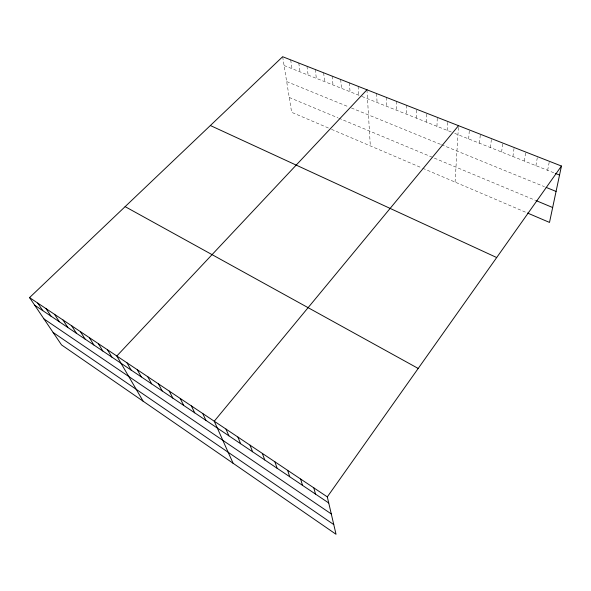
<?xml version="1.0" encoding="UTF-8"?>
<svg xmlns="http://www.w3.org/2000/svg" width="591" height="591" viewBox="0 0 591 591"><rect width="100%" height="100%" fill="white"/><g stroke="black" fill="none" stroke-linecap="round" stroke-linejoin="round"><path stroke-width="0.44" stroke-dasharray="2.96 2.22" d="M416.5 118.17L416.537 109.217M426.672 122.219L426.828 113.258M436.971 126.311L437.259 117.343M447.402 130.463L447.815 121.487M455.07 182.094L458.513 125.676M468.67 138.915L469.357 129.931M479.508 143.229L480.335 134.238M490.493 147.595L491.461 138.597M501.619 152.02L502.734 143.022M512.899 156.504L514.163 147.499M524.328 161.048L525.746 152.042M535.904 165.657L537.485 156.645M547.643 170.319L549.386 161.306M284.072 65.512L361.123 96.148M361.921 96.466L451.465 132.074M454.715 133.367L554.439 173.023M286.672 81.58L348.875 106.949M351.394 107.976L440.694 144.389M441.543 144.736L544.474 186.712M289.243 97.471L337.963 117.831M338.776 118.17L535.786 200.475M328.397 127.996L291.636 112.297L282.653 56.721M331.544 129.34L421.848 167.903M422.646 168.243L526.773 212.716M290.676 59.868L292.013 68.667M298.78 63.045L300.036 71.858M306.973 66.258L308.147 75.087M315.262 69.509L316.355 78.344M323.639 72.796L324.644 81.647M332.112 76.113L333.021 84.978M340.675 79.475L341.502 88.347M349.34 82.873L350.064 91.753M358.102 86.308L358.73 95.203M366.959 89.78L370.321 145.896M376.63 93.57L377.058 102.487M386.425 97.412L386.736 106.336M396.332 101.297L396.531 110.229M406.372 105.235L406.453 114.174"/><path stroke-width="0.89" d="M29.55 297.605L327.303 496.883L336.035 534.279L61.538 344.915L29.55 297.605L282.653 56.721L561.45 166.041L549.504 222.423L527.593 213.063M327.303 496.883L561.45 166.041M458.513 125.676L214.252 421.22L233.105 463.27M366.959 89.78L116.811 356.004L143.125 401.2M555.289 173.362L559.537 175.054M546.128 187.384L556.072 191.44M536.584 200.807L552.659 207.522M210.366 125.521L496.691 257.543M125.129 206.636L418.199 368.452M34.677 305.185L328.722 502.978M43.985 318.948L331.285 513.941M53.109 332.445L333.767 524.564M37.75 303.094L42.803 310.652M46.061 308.657L51.033 316.185M54.49 314.294L59.373 321.8M63.023 320.012L67.832 327.488M71.681 325.804L76.402 333.25M80.457 331.677L85.089 339.094M89.359 337.631L93.895 345.018M98.379 343.674L102.819 351.024M107.532 349.798L111.869 357.112M126.969 362.808L131.091 370.04M137.282 369.707L141.293 376.903M147.757 376.718L151.643 383.869M158.403 383.847L162.163 390.939M169.218 391.079L172.845 398.127M180.203 398.437L183.698 405.426M191.373 405.906L194.72 412.843M202.72 413.501L205.919 420.378M225.976 429.073L228.872 435.818M237.9 437.052L240.633 443.73M250.023 445.163L252.593 451.768M262.352 453.423L264.746 459.946M274.896 461.815L277.113 468.264M287.654 470.355L289.686 476.723M300.642 479.042L302.474 485.322M313.851 487.885L315.483 494.076"/></g></svg>
